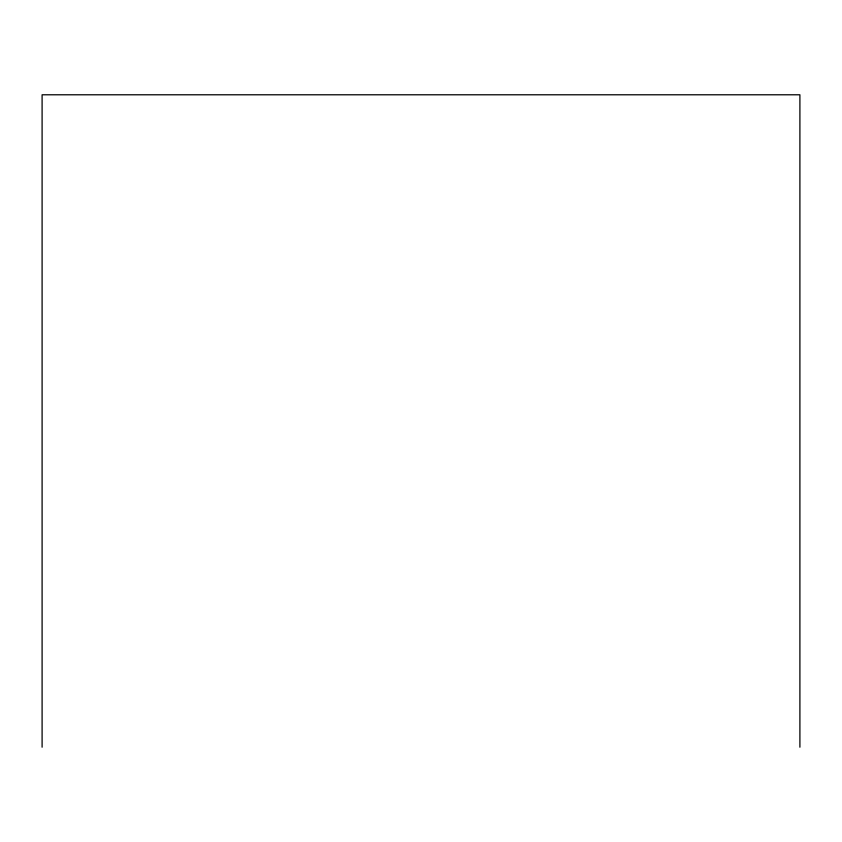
<?xml version="1.0" encoding="UTF-8"?>
<svg xmlns="http://www.w3.org/2000/svg" width="842" height="842" viewBox="0 0 842 842"><rect width="100%" height="100%" fill="white"/><g stroke="black" fill="none" stroke-linecap="round" stroke-linejoin="round"><path stroke-width="1.26" d="M799.9 747.212L799.9 94.788L42.1 94.788L42.1 747.212"/></g></svg>
